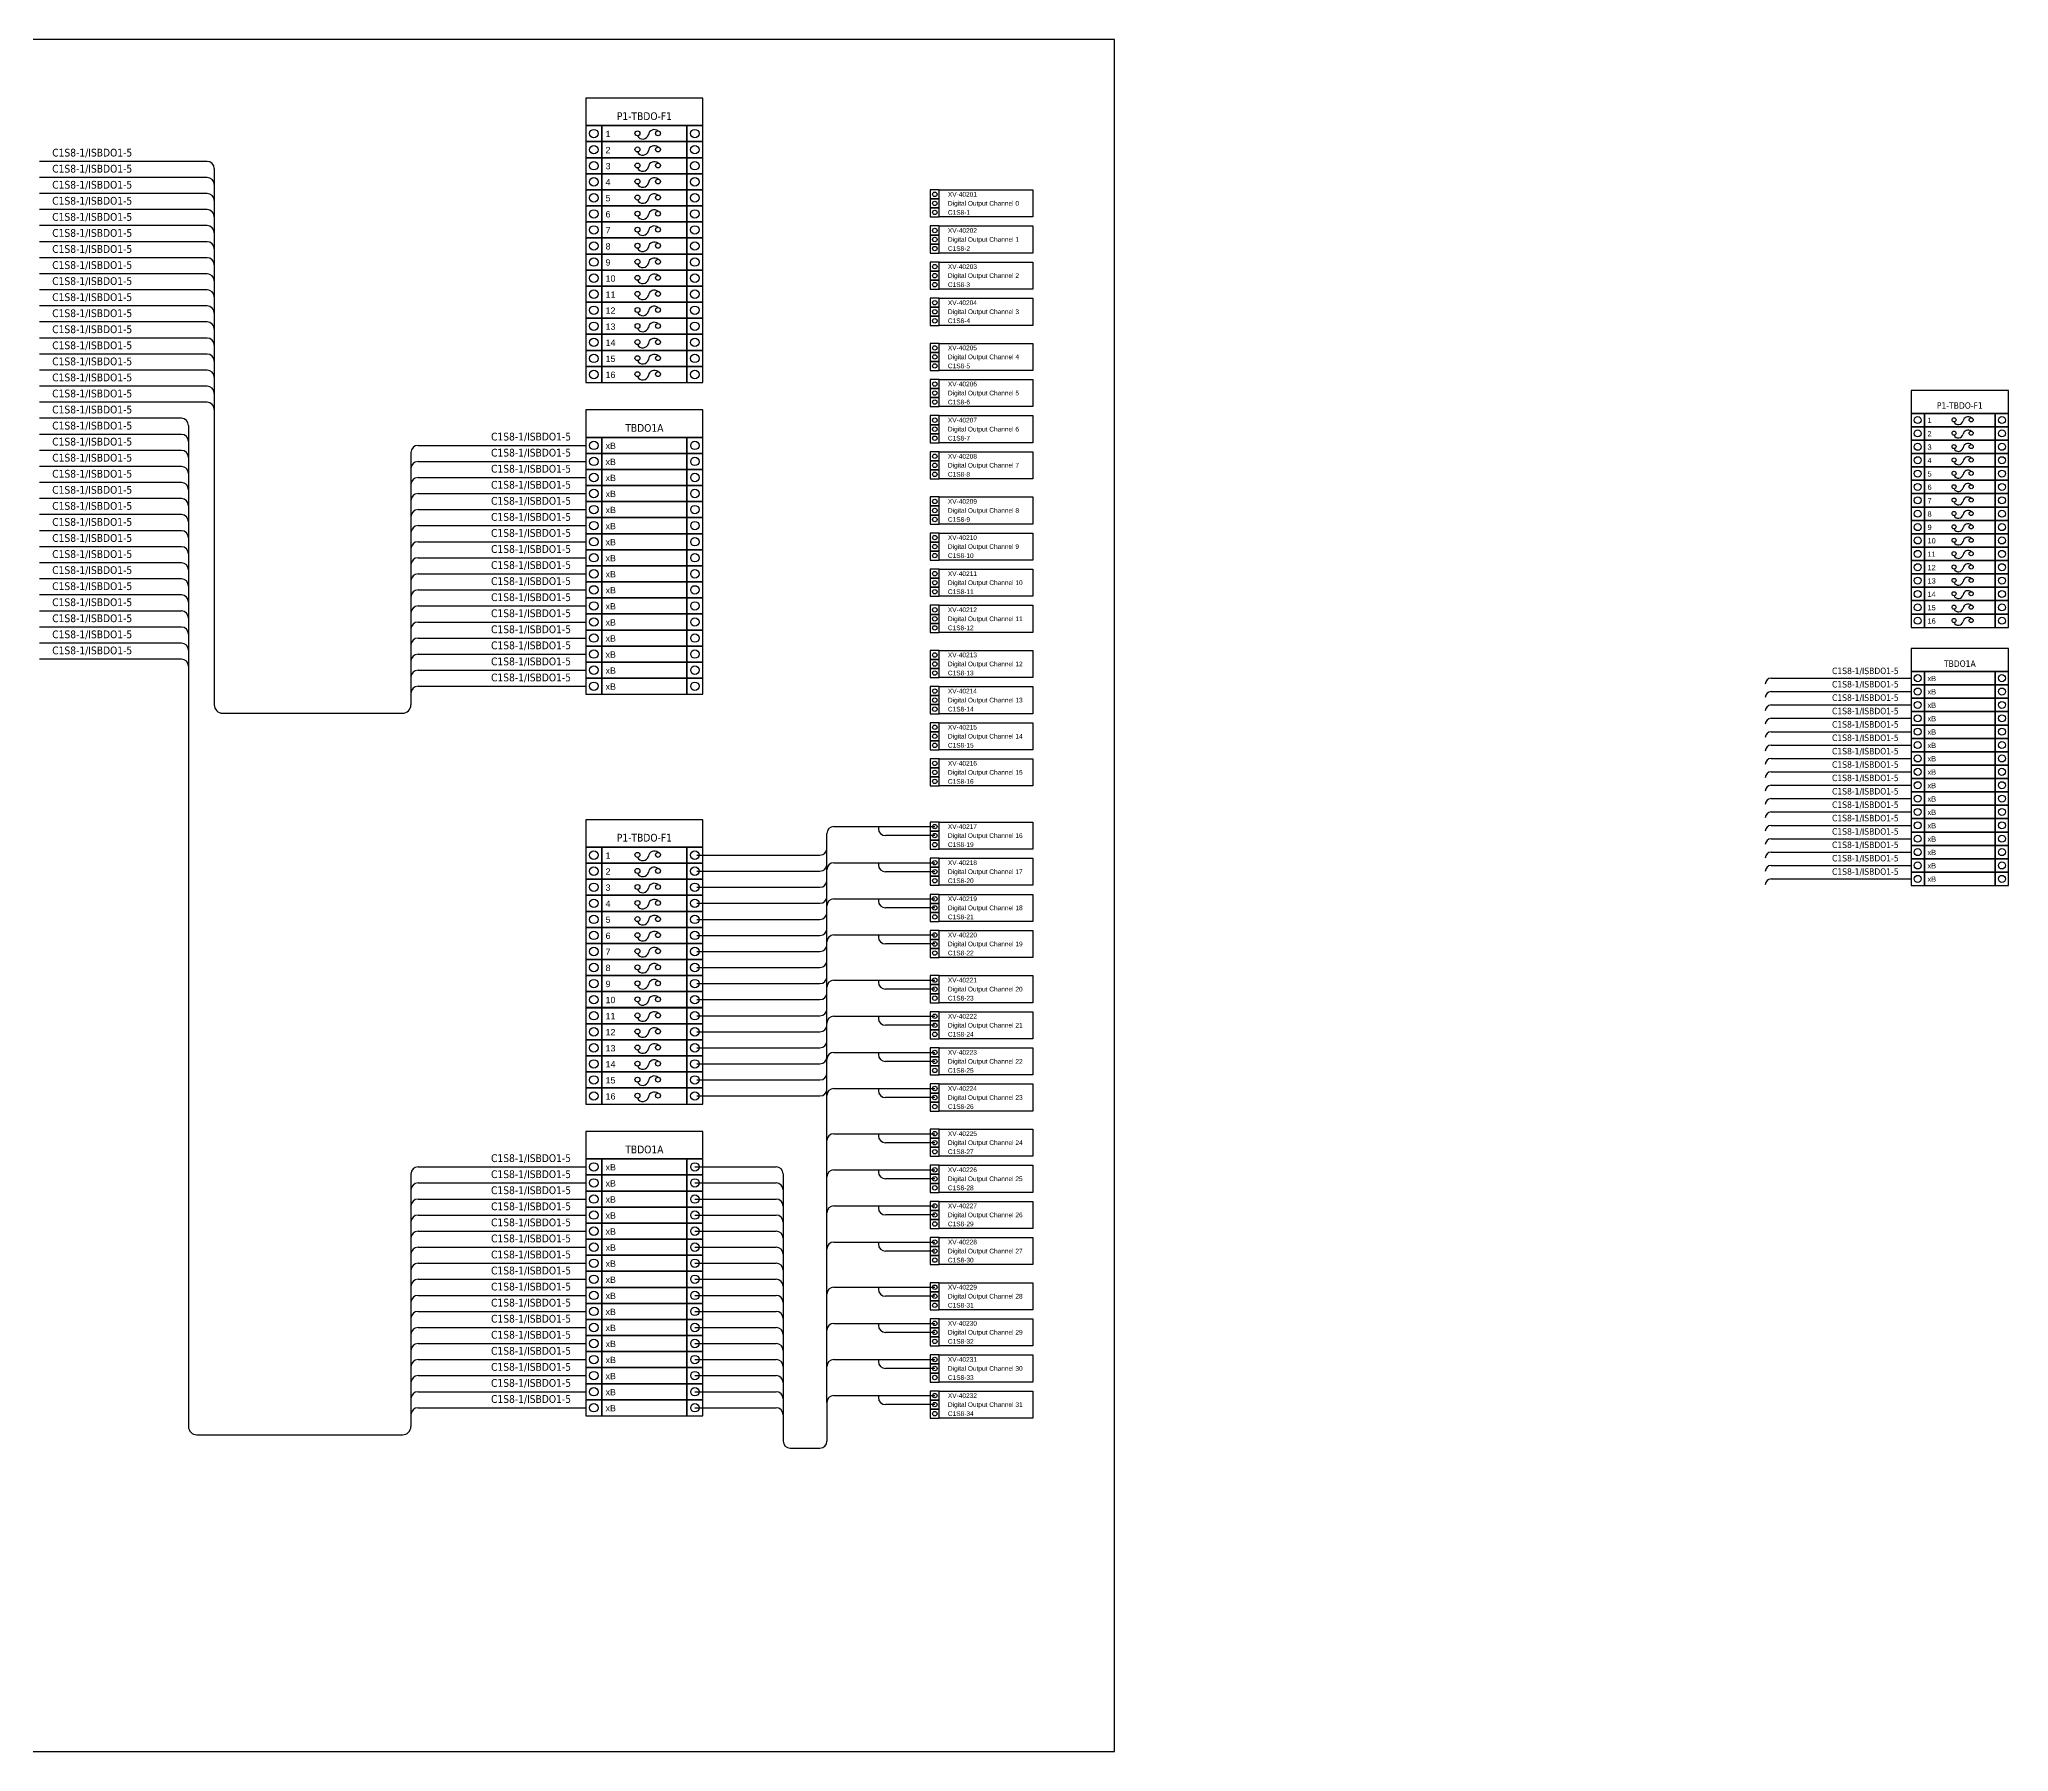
# Model space of a CAD drawing. Header units: millimetres. Extents: x 0 to 134764, y 0 to 68687.
# Drawn here: x 55766 to 134764, y 0 to 68687 of the extents above; entities that cross this region are included whole.
import ezdxf
from ezdxf.enums import TextEntityAlignment as Align

# ---------------------------------------------------------------- set-up
doc = ezdxf.new("R2010")
doc.units = ezdxf.units.MM
doc.layers.add('IE-WIRE', color=7, linetype='Continuous', lineweight=25)
doc.layers.add('power', color=7, linetype='Continuous', lineweight=25)
doc.styles.get("Standard").update_dxf_attribs({"font": 'arial.ttf'})
doc.styles.add('Tahoma', font='')
doc.styles.get('Tahoma').set_extended_font_data('Tahoma')

# ---------------------------------------------------------------- blocks, each defined once
blk = doc.blocks.new('xTermFuse')
at = {"color": 1, "ltscale": 25.4}
for points in [[(75215, 32869), (75752, 32869), (75752, 33406), (75215, 33406)], [(75752, 32869), (78593, 32869), (78593, 33406), (75752, 33406)], [(78593, 32869), (79130, 32869), (79130, 33406), (78593, 33406)]]:
    blk.add_lwpolyline(points, close=True, dxfattribs=at)
for centre in [(75483, 33137), (78861, 33137)]:
    blk.add_circle(centre, 141, dxfattribs=at)
at = {"layer": 'power', "color": 1, "ltscale": 25.4}
for centre in [(76941, 33146), (76941, 33146), (77629, 33146), (77629, 33146)]:
    blk.add_circle(centre, 82.2, dxfattribs=at)
for centre, radius, start, end in [((77117, 33150), 196, 206.16337, 346.03827), ((77504, 33072), 199, 51.13092, 171.32538), ((77504, 33072), 199, 51.13092, 171.32538)]:
    blk.add_arc(centre, radius, start, end, dxfattribs=at)
blk.add_attdef('TERMINAL_A', (75876, 33019), '', height=212)
blk = doc.blocks.new('xTermSingleLayer')
at = {"color": 7, "ltscale": 25.4}
for points in [[(0, -537), (537, -537), (537, 0), (0, 0)], [(537, -537), (3378, -537), (3378, 0), (537, 0)], [(3378, -537), (3915, -537), (3915, 0), (3378, 0)]]:
    blk.add_lwpolyline(points, close=True, dxfattribs=at)
for centre in [(268, -268), (3647, -268)]:
    blk.add_circle(centre, 141, dxfattribs=at)
blk.add_attdef('TERMINAL_B', (661, -387), '', height=212)
blk = doc.blocks.new('xDO_3_Term')
for points in [[(483, 1449), (0, 1449), (0, 966), (483, 966)], [(483, 1449), (5482, 1449), (5482, 0), (483, 0)], [(483, 966), (0, 966), (0, 483), (483, 483)], [(483, 483), (0, 483), (0, 0), (483, 0)]]:
    blk.add_lwpolyline(points, close=True)
for centre in [(242, 1208), (242, 725), (242, 242)]:
    blk.add_circle(centre, 118)
for tag, p in [('TAG', (943, 1085)), ('Description', (943, 602)), ('PLC_POINT', (943, 118))]:
    blk.add_attdef(tag, p, '', height=250)

msp = doc.modelspace()

# ---------------------------------------------------------------- linework, layer by layer
for p, q in [((87360, 14002), (87360, 36828)), ((87640, 37108), (91686, 37108)), ((87640, 35658), (91686, 35658)), ((87640, 34209), (91686, 34209)), ((87640, 32760), (91686, 32760)), ((87640, 30948), (91686, 30948)), ((87640, 29499), (91686, 29499)), ((87640, 28050), (91686, 28050)), ((87640, 26601), (91686, 26601)), ((87640, 24789), (91686, 24789)), ((82063, 23455), (85324, 23455)), ((85604, 23175), (85604, 12453)), ((87640, 23340), (91686, 23340)), ((82063, 22811), (85324, 22811)), ((82063, 22167), (85324, 22167)), ((82063, 21523), (85324, 21523)), ((87640, 21890), (91686, 21890)), ((82063, 20879), (85324, 20879)), ((82063, 20235), (85324, 20235)), ((87640, 20441), (91686, 20441)), ((82063, 19591), (85324, 19591)), ((82063, 18946), (85324, 18946)), ((82063, 18302), (85324, 18302)), ((87640, 18630), (91686, 18630)), ((82063, 17658), (85324, 17658)), ((82063, 17014), (85324, 17014)), ((87640, 17180), (91686, 17180)), ((82063, 16370), (85324, 16370)), ((82063, 15726), (85324, 15726)), ((82063, 15082), (85324, 15082)), ((87640, 15731), (91686, 15731)), ((82063, 14438), (85324, 14438)), ((87640, 14282), (91686, 14282)), ((82063, 13794), (85324, 13794)), ((87360, 14002), (87360, 12453)), ((85884, 12173), (87080, 12173))]:
    msp.add_line(p, q)
at = {"color": 1}
for p, q in [((89425, 37108), (89425, 37025)), ((91686, 36745), (89705, 36745)), ((82147, 35962), (87080, 35962)), ((89425, 35658), (89425, 35576)), ((82147, 35318), (87080, 35318)), ((91686, 35296), (89705, 35296)), ((82147, 34674), (87080, 34674)), ((82147, 34030), (87080, 34030)), ((89425, 34209), (89425, 34127)), ((82147, 33386), (87080, 33386)), ((91686, 33847), (89705, 33847)), ((82147, 32742), (87080, 32742)), ((89425, 32760), (89425, 32678)), ((91686, 32398), (89705, 32398)), ((82147, 32098), (87080, 32098)), ((82147, 31454), (87080, 31454)), ((82147, 30810), (87080, 30810)), ((89425, 30948), (89425, 30866)), ((82147, 30165), (87080, 30165)), ((91686, 30586), (89705, 30586)), ((82147, 29521), (87080, 29521)), ((89425, 29499), (89425, 29417)), ((82147, 28877), (87080, 28877)), ((91686, 29137), (89705, 29137)), ((82147, 28233), (87080, 28233)), ((89425, 28050), (89425, 27967)), ((91686, 27687), (89705, 27687)), ((82147, 27589), (87080, 27589)), ((82147, 26945), (87080, 26945)), ((82147, 26301), (87080, 26301)), ((89425, 26601), (89425, 26518)), ((91686, 26238), (89705, 26238)), ((89425, 24789), (89425, 24707)), ((91686, 24427), (89705, 24427)), ((89425, 23340), (89425, 23257)), ((91686, 22977), (89705, 22977)), ((89425, 21890), (89425, 21808)), ((91686, 21528), (89705, 21528)), ((89425, 20441), (89425, 20359)), ((91686, 20079), (89705, 20079)), ((89425, 18630), (89425, 18547)), ((91686, 18267), (89705, 18267)), ((89425, 17180), (89425, 17098)), ((91686, 16818), (89705, 16818)), ((89425, 15731), (89425, 15649)), ((91686, 15369), (89705, 15369)), ((89425, 14282), (89425, 14199)), ((91686, 13919), (89705, 13919))]:
    msp.add_line(p, q, dxfattribs=at)
msp.add_lwpolyline([(0, 0), (98890, 0), (98890, 68687), (0, 68687)], close=True)
at = {"color": 4, "ltscale": 25.4}
for points in [[(77687, 65229), (82385, 65229), (82385, 66330), (77687, 66330)], [(130849, 53685), (134764, 53685), (134764, 54602), (130849, 54602)], [(77687, 52722), (82385, 52722), (82385, 53823), (77687, 53823)], [(130849, 43330), (134764, 43330), (134764, 44247), (130849, 44247)], [(77687, 36285), (82385, 36285), (82385, 37385), (77687, 37385)], [(77687, 23777), (82385, 23777), (82385, 24878), (77687, 24878)]]:
    msp.add_lwpolyline(points, close=True, dxfattribs=at)
for centre, start, end in [((87640, 36828), 90, 180), ((87640, 35378), 90, 180), ((87640, 33929), 90, 180), ((87640, 32480), 90, 180), ((87640, 30668), 90, 180), ((87640, 29219), 90, 180), ((87640, 27770), 90, 180), ((87640, 26321), 90, 180), ((87640, 24509), 90, 180), ((85324, 23175), 0, 90), ((87640, 23060), 90, 180), ((85324, 22531), 0, 90), ((85324, 21887), 0, 90), ((85324, 21243), 0, 90), ((87640, 21610), 90, 180), ((85324, 20599), 0, 90), ((85324, 19955), 0, 90), ((87640, 20161), 90, 180), ((85324, 19311), 0, 90), ((85324, 18666), 0, 90), ((85324, 18022), 0, 90), ((87640, 18350), 90, 180), ((85324, 17378), 0, 90), ((85324, 16734), 0, 90), ((87640, 16900), 90, 180), ((85324, 16090), 0, 90), ((85324, 15446), 0, 90), ((85324, 14802), 0, 90), ((87640, 15451), 90, 180), ((85324, 14158), 0, 90), ((87640, 14002), 90, 180), ((85324, 13514), 0, 90), ((85884, 12453), 180, 270), ((87080, 12453), 270, 0)]:
    msp.add_arc(centre, 280, start, end)
at = {"color": 1}
for centre, start, end in [((89705, 37025), 180, 270), ((87080, 36242), 270, 0), ((87080, 35598), 270, 0), ((89705, 35576), 180, 270), ((87080, 34954), 270, 0), ((87080, 34310), 270, 0), ((89705, 34127), 180, 270), ((87080, 33666), 270, 0), ((87080, 33022), 270, 0), ((89705, 32678), 180, 270), ((87080, 32378), 270, 0), ((87080, 31734), 270, 0), ((87080, 31090), 270, 0), ((89705, 30866), 180, 270), ((87080, 30445), 270, 0), ((87080, 29801), 270, 0), ((89705, 29417), 180, 270), ((87080, 29157), 270, 0), ((87080, 28513), 270, 0), ((87080, 27869), 270, 0), ((89705, 27967), 180, 270), ((87080, 27225), 270, 0), ((87080, 26581), 270, 0), ((89705, 26518), 180, 270), ((89705, 24707), 180, 270), ((89705, 23257), 180, 270), ((89705, 21808), 180, 270), ((89705, 20359), 180, 270), ((89705, 18547), 180, 270), ((89705, 17098), 180, 270), ((89705, 15649), 180, 270), ((89705, 14199), 180, 270)]:
    msp.add_arc(centre, 280, start, end, dxfattribs=at)
at = {"layer": 'IE-WIRE', "color": 4, "ltscale": 25.4}
for p, q in [((62497, 63791), (55766, 63791)), ((62782, 63506), (62782, 41991)), ((62497, 63147), (55766, 63147)), ((62497, 62503), (55766, 62503)), ((62497, 61859), (55766, 61859)), ((62497, 61215), (55766, 61215)), ((62497, 60571), (55766, 60571)), ((62497, 59927), (55766, 59927)), ((62497, 59283), (55766, 59283)), ((62497, 58638), (55766, 58638)), ((62497, 57994), (55766, 57994)), ((62497, 57350), (55766, 57350)), ((62497, 56706), (55766, 56706)), ((62497, 56062), (55766, 56062)), ((62497, 55418), (55766, 55418)), ((62497, 54774), (55766, 54774)), ((62497, 54130), (55766, 54130)), ((61462, 53486), (55766, 53486)), ((61748, 53200), (61748, 13046)), ((61462, 52841), (55766, 52841)), ((61462, 52197), (55766, 52197)), ((70957, 52400), (77687, 52400)), ((70957, 52400), (77687, 52400)), ((61462, 51553), (55766, 51553)), ((70671, 52115), (70671, 41991)), ((70957, 51756), (77687, 51756)), ((70957, 51756), (77687, 51756)), ((61462, 50909), (55766, 50909)), ((70957, 51112), (77687, 51112)), ((70957, 51112), (77687, 51112)), ((61462, 50265), (55766, 50265)), ((70957, 50468), (77687, 50468)), ((70957, 50468), (77687, 50468)), ((70957, 49824), (77687, 49824)), ((70957, 49824), (77687, 49824)), ((61462, 49621), (55766, 49621)), ((70957, 49180), (77687, 49180)), ((70957, 49180), (77687, 49180)), ((61462, 48977), (55766, 48977)), ((61462, 48333), (55766, 48333)), ((70957, 48535), (77687, 48535)), ((70957, 48535), (77687, 48535)), ((61462, 47688), (55766, 47688)), ((70957, 47891), (77687, 47891)), ((70957, 47891), (77687, 47891)), ((61462, 47044), (55766, 47044)), ((70957, 47247), (77687, 47247)), ((70957, 47247), (77687, 47247)), ((61462, 46400), (55766, 46400)), ((70957, 46603), (77687, 46603)), ((70957, 46603), (77687, 46603)), ((70957, 45959), (77687, 45959)), ((70957, 45959), (77687, 45959)), ((61462, 45756), (55766, 45756)), ((61462, 45112), (55766, 45112)), ((70957, 45315), (77687, 45315)), ((70957, 45315), (77687, 45315)), ((61462, 44468), (55766, 44468)), ((70957, 44671), (77687, 44671)), ((70957, 44671), (77687, 44671)), ((61462, 43824), (55766, 43824)), ((70957, 44027), (77687, 44027)), ((70957, 44027), (77687, 44027)), ((70957, 43382), (77687, 43382)), ((70957, 43382), (77687, 43382)), ((70957, 42738), (77687, 42738)), ((70957, 42738), (77687, 42738)), ((125240, 43062), (130849, 43062)), ((125240, 43062), (130849, 43062)), ((125240, 42525), (130849, 42525)), ((125240, 42525), (130849, 42525)), ((125240, 41988), (130849, 41988)), ((125240, 41988), (130849, 41988)), ((125240, 41452), (130849, 41452)), ((125240, 41452), (130849, 41452)), ((125240, 40915), (130849, 40915)), ((125240, 40915), (130849, 40915)), ((125240, 40378), (130849, 40378)), ((125240, 40378), (130849, 40378)), ((125240, 39841), (130849, 39841)), ((125240, 39841), (130849, 39841)), ((125240, 39305), (130849, 39305)), ((125240, 39305), (130849, 39305)), ((125240, 38768), (130849, 38768)), ((125240, 38768), (130849, 38768)), ((125240, 38231), (130849, 38231)), ((125240, 38231), (130849, 38231)), ((125240, 37694), (130849, 37694)), ((125240, 37694), (130849, 37694)), ((125240, 37157), (130849, 37157)), ((125240, 37157), (130849, 37157)), ((125240, 36621), (130849, 36621)), ((125240, 36621), (130849, 36621)), ((125240, 36084), (130849, 36084)), ((125240, 36084), (130849, 36084)), ((125240, 35547), (130849, 35547)), ((125240, 35547), (130849, 35547)), ((125240, 35010), (130849, 35010)), ((125240, 35010), (130849, 35010)), ((70671, 23170), (70671, 13046)), ((70957, 23455), (77687, 23455)), ((70957, 23455), (77687, 23455)), ((70957, 22811), (77687, 22811)), ((70957, 22811), (77687, 22811)), ((70957, 22167), (77687, 22167)), ((70957, 22167), (77687, 22167)), ((70957, 21523), (77687, 21523)), ((70957, 21523), (77687, 21523)), ((70957, 20879), (77687, 20879)), ((70957, 20879), (77687, 20879)), ((70957, 20235), (77687, 20235)), ((70957, 20235), (77687, 20235)), ((70957, 19591), (77687, 19591)), ((70957, 19591), (77687, 19591)), ((70957, 18946), (77687, 18946)), ((70957, 18946), (77687, 18946)), ((70957, 18302), (77687, 18302)), ((70957, 18302), (77687, 18302)), ((70957, 17658), (77687, 17658)), ((70957, 17658), (77687, 17658)), ((70957, 17014), (77687, 17014)), ((70957, 17014), (77687, 17014)), ((70957, 16370), (77687, 16370)), ((70957, 16370), (77687, 16370)), ((70957, 15726), (77687, 15726)), ((70957, 15726), (77687, 15726)), ((70957, 15082), (77687, 15082)), ((70957, 15082), (77687, 15082)), ((70957, 14438), (77687, 14438)), ((70957, 14438), (77687, 14438)), ((70957, 13794), (77687, 13794)), ((70957, 13794), (77687, 13794))]:
    msp.add_line(p, q, dxfattribs=at)
at = {"layer": 'IE-WIRE', "color": 4}
for p, q in [((63118, 41655), (70335, 41655)), ((62084, 12710), (70335, 12710))]:
    msp.add_line(p, q, dxfattribs=at)
at = {"layer": 'IE-WIRE', "color": 4, "ltscale": 25.4}
for centre, radius, start, end in [((62497, 63506), 286, 0, 90), ((62497, 62862), 286, 0, 90), ((62497, 62218), 286, 0, 90), ((62497, 61573), 286, 0, 90), ((62497, 60929), 286, 0, 90), ((62497, 60285), 286, 0, 90), ((62497, 59641), 286, 0, 90), ((62497, 58997), 286, 0, 90), ((62497, 58353), 286, 0, 90), ((62497, 57709), 286, 0, 90), ((62497, 57065), 286, 0, 90), ((62497, 56421), 286, 0, 90), ((62497, 55776), 286, 0, 90), ((62497, 55132), 286, 0, 90), ((62497, 54488), 286, 0, 90), ((62497, 53844), 286, 0, 90), ((61462, 53200), 286, 0, 90), ((61462, 52556), 286, 0, 90), ((61462, 51912), 286, 0, 90), ((70957, 52115), 286, 90, 180), ((61462, 51268), 286, 0, 90), ((70957, 51470), 286, 90, 180), ((61462, 50623), 286, 0, 90), ((70957, 50826), 286, 90, 180), ((61462, 49979), 286, 0, 90), ((70957, 50182), 286, 90, 180), ((70957, 49538), 286, 90, 180), ((61462, 49335), 286, 0, 90), ((70957, 48894), 286, 90, 180), ((61462, 48691), 286, 0, 90), ((61462, 48047), 286, 0, 90), ((70957, 48250), 286, 90, 180), ((61462, 47403), 286, 0, 90), ((70957, 47606), 286, 90, 180), ((61462, 46759), 286, 0, 90), ((70957, 46962), 286, 90, 180), ((61462, 46115), 286, 0, 90), ((70957, 46317), 286, 90, 180), ((70957, 45673), 286, 90, 180), ((61462, 45471), 286, 0, 90), ((61462, 44826), 286, 0, 90), ((70957, 45029), 286, 90, 180), ((61462, 44182), 286, 0, 90), ((70957, 44385), 286, 90, 180), ((61462, 43538), 286, 0, 90), ((70957, 43741), 286, 90, 180), ((70957, 43097), 286, 90, 180), ((70957, 42453), 286, 90, 180), ((125240, 42824), 238, 90, 180), ((70335, 41991), 336, 270, 0), ((125240, 42287), 238, 90, 180), ((125240, 41750), 238, 90, 180), ((125240, 41214), 238, 90, 180), ((125240, 40677), 238, 90, 180), ((125240, 40140), 238, 90, 180), ((125240, 39603), 238, 90, 180), ((125240, 39067), 238, 90, 180), ((125240, 38530), 238, 90, 180), ((125240, 37993), 238, 90, 180), ((125240, 37456), 238, 90, 180), ((125240, 36919), 238, 90, 180), ((125240, 36383), 238, 90, 180), ((125240, 35846), 238, 90, 180), ((125240, 35309), 238, 90, 180), ((125240, 34772), 238, 90, 180), ((70957, 23170), 286, 90, 180), ((70957, 22526), 286, 90, 180), ((70957, 21881), 286, 90, 180), ((70957, 21237), 286, 90, 180), ((70957, 20593), 286, 90, 180), ((70957, 19949), 286, 90, 180), ((70957, 19305), 286, 90, 180), ((70957, 18661), 286, 90, 180), ((70957, 18017), 286, 90, 180), ((70957, 17373), 286, 90, 180), ((70957, 16729), 286, 90, 180), ((70957, 16084), 286, 90, 180), ((70957, 15440), 286, 90, 180), ((70957, 14796), 286, 90, 180), ((70957, 14152), 286, 90, 180), ((70957, 13508), 286, 90, 180), ((62084, 13046), 336, 180, 270), ((70335, 13046), 336, 270, 0)]:
    msp.add_arc(centre, radius, start, end, dxfattribs=at)
at = {"layer": 'IE-WIRE', "color": 4}
msp.add_arc((63118, 41991), 336, 180, 270, dxfattribs=at)

# ---------------------------------------------------------------- block references
for name, p, xscale, yscale, zscale, values in [('xTermFuse', (-12571, 25142), 1.2, 1.2, 1.2, {'TERMINAL_A': '1'}), ('xTermFuse', (-12571, 24498), 1.2, 1.2, 1.2, {'TERMINAL_A': '2'}), ('xTermFuse', (-12571, 23854), 1.2, 1.2, 1.2, {'TERMINAL_A': '3'}), ('xTermFuse', (-12571, 23210), 1.2, 1.2, 1.2, {'TERMINAL_A': '4'}), ('xTermFuse', (-12571, 22566), 1.2, 1.2, 1.2, {'TERMINAL_A': '5'}), ('xDO_3_Term', (91505, 61564), 0.75, 0.75, 0.75, {'TAG': 'XV-40201', 'Description': 'Digital Output Channel 0', 'PLC_POINT': 'C1S8-1'}), ('xTermFuse', (-12571, 21922), 1.2, 1.2, 1.2, {'TERMINAL_A': '6'}), ('xTermFuse', (-12571, 21278), 1.2, 1.2, 1.2, {'TERMINAL_A': '7'}), ('xDO_3_Term', (91505, 60115), 0.75, 0.75, 0.75, {'TAG': 'XV-40202', 'Description': 'Digital Output Channel 1', 'PLC_POINT': 'C1S8-2'}), ('xTermFuse', (-12571, 20634), 1.2, 1.2, 1.2, {'TERMINAL_A': '8'}), ('xTermFuse', (-12571, 19990), 1.2, 1.2, 1.2, {'TERMINAL_A': '9'}), ('xTermFuse', (-12571, 19345), 1.2, 1.2, 1.2, {'TERMINAL_A': '10'}), ('xDO_3_Term', (91505, 58666), 0.75, 0.75, 0.75, {'TAG': 'XV-40203', 'Description': 'Digital Output Channel 2', 'PLC_POINT': 'C1S8-3'}), ('xTermFuse', (-12571, 18701), 1.2, 1.2, 1.2, {'TERMINAL_A': '11'}), ('xTermFuse', (-12571, 18057), 1.2, 1.2, 1.2, {'TERMINAL_A': '12'}), ('xDO_3_Term', (91505, 57216), 0.75, 0.75, 0.75, {'TAG': 'XV-40204', 'Description': 'Digital Output Channel 3', 'PLC_POINT': 'C1S8-4'}), ('xTermFuse', (-12571, 17413), 1.2, 1.2, 1.2, {'TERMINAL_A': '13'}), ('xTermFuse', (-12571, 16769), 1.2, 1.2, 1.2, {'TERMINAL_A': '14'}), ('xTermFuse', (-12571, 16125), 1.2, 1.2, 1.2, {'TERMINAL_A': '15'}), ('xDO_3_Term', (91505, 55405), 0.75, 0.75, 0.75, {'TAG': 'XV-40205', 'Description': 'Digital Output Channel 4', 'PLC_POINT': 'C1S8-5'}), ('xTermFuse', (-12571, 15481), 1.2, 1.2, 1.2, {'TERMINAL_A': '16'}), ('xDO_3_Term', (91505, 53955), 0.75, 0.75, 0.75, {'TAG': 'XV-40206', 'Description': 'Digital Output Channel 5', 'PLC_POINT': 'C1S8-6'}), ('xDO_3_Term', (91505, 52506), 0.75, 0.75, 0.75, {'TAG': 'XV-40207', 'Description': 'Digital Output Channel 6', 'PLC_POINT': 'C1S8-7'}), ('xTermSingleLayer', (77687, 52722), 1.2, 1.2, 1.2, {'TERMINAL_B': 'xB'}), ('xDO_3_Term', (91505, 51057), 0.75, 0.75, 0.75, {'TAG': 'XV-40208', 'Description': 'Digital Output Channel 7', 'PLC_POINT': 'C1S8-8'}), ('xTermSingleLayer', (77687, 52078), 1.2, 1.2, 1.2, {'TERMINAL_B': 'xB'}), ('xTermSingleLayer', (77687, 51434), 1.2, 1.2, 1.2, {'TERMINAL_B': 'xB'}), ('xTermSingleLayer', (77687, 50790), 1.2, 1.2, 1.2, {'TERMINAL_B': 'xB'}), ('xTermSingleLayer', (77687, 50146), 1.2, 1.2, 1.2, {'TERMINAL_B': 'xB'}), ('xDO_3_Term', (91505, 49245), 0.75, 0.75, 0.75, {'TAG': 'XV-40209', 'Description': 'Digital Output Channel 8', 'PLC_POINT': 'C1S8-9'}), ('xTermSingleLayer', (77687, 49502), 1.2, 1.2, 1.2, {'TERMINAL_B': 'xB'}), ('xTermSingleLayer', (77687, 48857), 1.2, 1.2, 1.2, {'TERMINAL_B': 'xB'}), ('xTermSingleLayer', (77687, 48213), 1.2, 1.2, 1.2, {'TERMINAL_B': 'xB'}), ('xDO_3_Term', (91505, 47796), 0.75, 0.75, 0.75, {'TAG': 'XV-40210', 'Description': 'Digital Output Channel 9', 'PLC_POINT': 'C1S8-10'}), ('xTermSingleLayer', (77687, 47569), 1.2, 1.2, 1.2, {'TERMINAL_B': 'xB'}), ('xDO_3_Term', (91505, 46347), 0.75, 0.75, 0.75, {'TAG': 'XV-40211', 'Description': 'Digital Output Channel 10', 'PLC_POINT': 'C1S8-11'}), ('xTermSingleLayer', (77687, 46925), 1.2, 1.2, 1.2, {'TERMINAL_B': 'xB'}), ('xTermSingleLayer', (77687, 46281), 1.2, 1.2, 1.2, {'TERMINAL_B': 'xB'}), ('xDO_3_Term', (91505, 44898), 0.75, 0.75, 0.75, {'TAG': 'XV-40212', 'Description': 'Digital Output Channel 11', 'PLC_POINT': 'C1S8-12'}), ('xTermSingleLayer', (77687, 45637), 1.2, 1.2, 1.2, {'TERMINAL_B': 'xB'}), ('xTermSingleLayer', (77687, 44993), 1.2, 1.2, 1.2, {'TERMINAL_B': 'xB'}), ('xTermSingleLayer', (77687, 44349), 1.2, 1.2, 1.2, {'TERMINAL_B': 'xB'}), ('xTermSingleLayer', (77687, 43705), 1.2, 1.2, 1.2, {'TERMINAL_B': 'xB'}), ('xDO_3_Term', (91505, 43086), 0.75, 0.75, 0.75, {'TAG': 'XV-40213', 'Description': 'Digital Output Channel 12', 'PLC_POINT': 'C1S8-13'}), ('xTermSingleLayer', (77687, 43060), 1.2, 1.2, 1.2, {'TERMINAL_B': 'xB'}), ('xDO_3_Term', (91505, 41637), 0.75, 0.75, 0.75, {'TAG': 'XV-40214', 'Description': 'Digital Output Channel 13', 'PLC_POINT': 'C1S8-14'}), ('xDO_3_Term', (91505, 40187), 0.75, 0.75, 0.75, {'TAG': 'XV-40215', 'Description': 'Digital Output Channel 14', 'PLC_POINT': 'C1S8-15'}), ('xDO_3_Term', (91505, 38738), 0.75, 0.75, 0.75, {'TAG': 'XV-40216', 'Description': 'Digital Output Channel 15', 'PLC_POINT': 'C1S8-16'}), ('xDO_3_Term', (91505, 36202), 0.75, 0.75, 0.75, {'TAG': 'XV-40217', 'Description': 'Digital Output Channel 16', 'PLC_POINT': 'C1S8-19'}), ('xTermFuse', (-12571, -3802), 1.2, 1.2, 1.2, {'TERMINAL_A': '1'}), ('xTermFuse', (-12571, -4446), 1.2, 1.2, 1.2, {'TERMINAL_A': '2'}), ('xDO_3_Term', (91505, 34753), 0.75, 0.75, 0.75, {'TAG': 'XV-40218', 'Description': 'Digital Output Channel 17', 'PLC_POINT': 'C1S8-20'}), ('xTermFuse', (-12571, -5091), 1.2, 1.2, 1.2, {'TERMINAL_A': '3'}), ('xTermFuse', (-12571, -5735), 1.2, 1.2, 1.2, {'TERMINAL_A': '4'}), ('xDO_3_Term', (91505, 33303), 0.75, 0.75, 0.75, {'TAG': 'XV-40219', 'Description': 'Digital Output Channel 18', 'PLC_POINT': 'C1S8-21'}), ('xTermFuse', (-12571, -6379), 1.2, 1.2, 1.2, {'TERMINAL_A': '5'}), ('xTermFuse', (-12571, -7023), 1.2, 1.2, 1.2, {'TERMINAL_A': '6'}), ('xTermFuse', (-12571, -7667), 1.2, 1.2, 1.2, {'TERMINAL_A': '7'}), ('xDO_3_Term', (91505, 31854), 0.75, 0.75, 0.75, {'TAG': 'XV-40220', 'Description': 'Digital Output Channel 19', 'PLC_POINT': 'C1S8-22'}), ('xTermFuse', (-12571, -8311), 1.2, 1.2, 1.2, {'TERMINAL_A': '8'}), ('xTermFuse', (-12571, -8955), 1.2, 1.2, 1.2, {'TERMINAL_A': '9'}), ('xDO_3_Term', (91505, 30043), 0.75, 0.75, 0.75, {'TAG': 'XV-40221', 'Description': 'Digital Output Channel 20', 'PLC_POINT': 'C1S8-23'}), ('xTermFuse', (-12571, -9599), 1.2, 1.2, 1.2, {'TERMINAL_A': '10'}), ('xTermFuse', (-12571, -10243), 1.2, 1.2, 1.2, {'TERMINAL_A': '11'}), ('xDO_3_Term', (91505, 28593), 0.75, 0.75, 0.75, {'TAG': 'XV-40222', 'Description': 'Digital Output Channel 21', 'PLC_POINT': 'C1S8-24'}), ('xTermFuse', (-12571, -10888), 1.2, 1.2, 1.2, {'TERMINAL_A': '12'}), ('xTermFuse', (-12571, -11532), 1.2, 1.2, 1.2, {'TERMINAL_A': '13'}), ('xTermFuse', (-12571, -12176), 1.2, 1.2, 1.2, {'TERMINAL_A': '14'}), ('xDO_3_Term', (91505, 27144), 0.75, 0.75, 0.75, {'TAG': 'XV-40223', 'Description': 'Digital Output Channel 22', 'PLC_POINT': 'C1S8-25'}), ('xTermFuse', (-12571, -12820), 1.2, 1.2, 1.2, {'TERMINAL_A': '15'}), ('xTermFuse', (-12571, -13464), 1.2, 1.2, 1.2, {'TERMINAL_A': '16'}), ('xDO_3_Term', (91505, 25695), 0.75, 0.75, 0.75, {'TAG': 'XV-40224', 'Description': 'Digital Output Channel 23', 'PLC_POINT': 'C1S8-26'}), ('xDO_3_Term', (91505, 23883), 0.75, 0.75, 0.75, {'TAG': 'XV-40225', 'Description': 'Digital Output Channel 24', 'PLC_POINT': 'C1S8-27'}), ('xTermSingleLayer', (77687, 23777), 1.2, 1.2, 1.2, {'TERMINAL_B': 'xB'}), ('xTermSingleLayer', (77687, 23133), 1.2, 1.2, 1.2, {'TERMINAL_B': 'xB'}), ('xDO_3_Term', (91505, 22434), 0.75, 0.75, 0.75, {'TAG': 'XV-40226', 'Description': 'Digital Output Channel 25', 'PLC_POINT': 'C1S8-28'}), ('xTermSingleLayer', (77687, 22489), 1.2, 1.2, 1.2, {'TERMINAL_B': 'xB'}), ('xTermSingleLayer', (77687, 21845), 1.2, 1.2, 1.2, {'TERMINAL_B': 'xB'}), ('xDO_3_Term', (91505, 20985), 0.75, 0.75, 0.75, {'TAG': 'XV-40227', 'Description': 'Digital Output Channel 26', 'PLC_POINT': 'C1S8-29'}), ('xTermSingleLayer', (77687, 21201), 1.2, 1.2, 1.2, {'TERMINAL_B': 'xB'}), ('xTermSingleLayer', (77687, 20557), 1.2, 1.2, 1.2, {'TERMINAL_B': 'xB'}), ('xDO_3_Term', (91505, 19535), 0.75, 0.75, 0.75, {'TAG': 'XV-40228', 'Description': 'Digital Output Channel 27', 'PLC_POINT': 'C1S8-30'}), ('xTermSingleLayer', (77687, 19913), 1.2, 1.2, 1.2, {'TERMINAL_B': 'xB'}), ('xTermSingleLayer', (77687, 19269), 1.2, 1.2, 1.2, {'TERMINAL_B': 'xB'}), ('xTermSingleLayer', (77687, 18624), 1.2, 1.2, 1.2, {'TERMINAL_B': 'xB'}), ('xDO_3_Term', (91505, 17724), 0.75, 0.75, 0.75, {'TAG': 'XV-40229', 'Description': 'Digital Output Channel 28', 'PLC_POINT': 'C1S8-31'}), ('xTermSingleLayer', (77687, 17980), 1.2, 1.2, 1.2, {'TERMINAL_B': 'xB'}), ('xTermSingleLayer', (77687, 17336), 1.2, 1.2, 1.2, {'TERMINAL_B': 'xB'}), ('xTermSingleLayer', (77687, 16692), 1.2, 1.2, 1.2, {'TERMINAL_B': 'xB'}), ('xDO_3_Term', (91505, 16275), 0.75, 0.75, 0.75, {'TAG': 'XV-40230', 'Description': 'Digital Output Channel 29', 'PLC_POINT': 'C1S8-32'}), ('xTermSingleLayer', (77687, 16048), 1.2, 1.2, 1.2, {'TERMINAL_B': 'xB'}), ('xDO_3_Term', (91505, 14825), 0.75, 0.75, 0.75, {'TAG': 'XV-40231', 'Description': 'Digital Output Channel 30', 'PLC_POINT': 'C1S8-33'}), ('xTermSingleLayer', (77687, 15404), 1.2, 1.2, 1.2, {'TERMINAL_B': 'xB'}), ('xTermSingleLayer', (77687, 14760), 1.2, 1.2, 1.2, {'TERMINAL_B': 'xB'}), ('xDO_3_Term', (91505, 13376), 0.75, 0.75, 0.75, {'TAG': 'XV-40232', 'Description': 'Digital Output Channel 31', 'PLC_POINT': 'C1S8-34'}), ('xTermSingleLayer', (77687, 14116), 1.2, 1.2, 1.2, {'TERMINAL_B': 'xB'})]:
    msp.add_blockref(name, p, dxfattribs=dict(xscale=xscale, yscale=yscale, zscale=zscale)).add_auto_attribs(values)
for name, p, values in [('xTermFuse', (55634, 20279), {'TERMINAL_A': '1'}), ('xTermFuse', (55634, 19743), {'TERMINAL_A': '2'}), ('xTermFuse', (55634, 19206), {'TERMINAL_A': '3'}), ('xTermFuse', (55634, 18669), {'TERMINAL_A': '4'}), ('xTermFuse', (55634, 18132), {'TERMINAL_A': '5'}), ('xTermFuse', (55634, 17596), {'TERMINAL_A': '6'}), ('xTermFuse', (55634, 17059), {'TERMINAL_A': '7'}), ('xTermFuse', (55634, 16522), {'TERMINAL_A': '8'}), ('xTermFuse', (55634, 15985), {'TERMINAL_A': '9'}), ('xTermFuse', (55634, 15449), {'TERMINAL_A': '10'}), ('xTermFuse', (55634, 14912), {'TERMINAL_A': '11'}), ('xTermFuse', (55634, 14375), {'TERMINAL_A': '12'}), ('xTermFuse', (55634, 13838), {'TERMINAL_A': '13'}), ('xTermFuse', (55634, 13302), {'TERMINAL_A': '14'}), ('xTermFuse', (55634, 12765), {'TERMINAL_A': '15'}), ('xTermFuse', (55634, 12228), {'TERMINAL_A': '16'}), ('xTermSingleLayer', (130849, 43330), {'TERMINAL_B': 'xB'}), ('xTermSingleLayer', (130849, 42794), {'TERMINAL_B': 'xB'}), ('xTermSingleLayer', (130849, 42257), {'TERMINAL_B': 'xB'}), ('xTermSingleLayer', (130849, 41720), {'TERMINAL_B': 'xB'}), ('xTermSingleLayer', (130849, 41183), {'TERMINAL_B': 'xB'}), ('xTermSingleLayer', (130849, 40646), {'TERMINAL_B': 'xB'}), ('xTermSingleLayer', (130849, 40110), {'TERMINAL_B': 'xB'}), ('xTermSingleLayer', (130849, 39573), {'TERMINAL_B': 'xB'}), ('xTermSingleLayer', (130849, 39036), {'TERMINAL_B': 'xB'}), ('xTermSingleLayer', (130849, 38499), {'TERMINAL_B': 'xB'}), ('xTermSingleLayer', (130849, 37963), {'TERMINAL_B': 'xB'}), ('xTermSingleLayer', (130849, 37426), {'TERMINAL_B': 'xB'}), ('xTermSingleLayer', (130849, 36889), {'TERMINAL_B': 'xB'}), ('xTermSingleLayer', (130849, 36352), {'TERMINAL_B': 'xB'}), ('xTermSingleLayer', (130849, 35816), {'TERMINAL_B': 'xB'}), ('xTermSingleLayer', (130849, 35279), {'TERMINAL_B': 'xB'})]:
    msp.add_blockref(name, p).add_auto_attribs(values)

# ---------------------------------------------------------------- texts
at = {"color": 4, "style": 'Tahoma'}
for s, height, p in [('P1-TBDO-F1', 310.9, (80036, 65607)), ('P1-TBDO-F1', 259.1, (132806, 54000)), ('TBDO1A', 310.9, (80036, 53100)), ('TBDO1A', 259.1, (132806, 43645)), ('P1-TBDO-F1', 310.9, (80036, 36662)), ('TBDO1A', 310.9, (80036, 24155))]:
    msp.add_text(s, height=height, dxfattribs=at).set_placement(p, align=Align.MIDDLE_CENTER)
for height, p in [(310.9, (56282, 63988)), (310.9, (56282, 63344)), (310.9, (56282, 62700)), (310.9, (56282, 62056)), (310.9, (56282, 61411)), (310.9, (56282, 60767)), (310.9, (56282, 60123)), (310.9, (56282, 59479)), (310.9, (56282, 58835)), (310.9, (56282, 58191)), (310.9, (56282, 57547)), (310.9, (56282, 56903)), (310.9, (56282, 56259)), (310.9, (56282, 55614)), (310.9, (56282, 54970)), (310.9, (56282, 54326)), (310.9, (56282, 53682)), (310.9, (56282, 53038)), (310.9, (56282, 52394)), (310.9, (73885, 52597)), (310.9, (73885, 51953)), (310.9, (56282, 51750)), (310.9, (56282, 51106)), (310.9, (73885, 51308)), (310.9, (56282, 50461)), (310.9, (73885, 50664)), (310.9, (56282, 49817)), (310.9, (73885, 50020)), (310.9, (56282, 49173)), (310.9, (73885, 49376)), (310.9, (73885, 48732)), (310.9, (56282, 48529)), (310.9, (56282, 47885)), (310.9, (73885, 48088)), (310.9, (56282, 47241)), (310.9, (73885, 47444)), (310.9, (56282, 46597)), (310.9, (73885, 46800)), (310.9, (56282, 45953)), (310.9, (73885, 46155)), (310.9, (73885, 45511)), (310.9, (56282, 45309)), (310.9, (73885, 44867)), (310.9, (56282, 44664)), (310.9, (56282, 44020)), (310.9, (73885, 44223)), (310.9, (73885, 43579)), (259.08, (127680, 43226)), (310.9, (73885, 42935)), (259.08, (127680, 42689)), (259.08, (127680, 42152)), (259.08, (127680, 41615)), (259.08, (127680, 41079)), (259.08, (127680, 40542)), (259.08, (127680, 40005)), (259.08, (127680, 39468)), (259.08, (127680, 38932)), (259.08, (127680, 38395)), (259.08, (127680, 37858)), (259.08, (127680, 37321)), (259.08, (127680, 36784)), (259.08, (127680, 36248)), (259.08, (127680, 35711)), (259.08, (127680, 35174)), (310.9, (73885, 23652)), (310.9, (73885, 23008)), (310.9, (73885, 22364)), (310.9, (73885, 21719)), (310.9, (73885, 21075)), (310.9, (73885, 20431)), (310.9, (73885, 19787)), (310.9, (73885, 19143)), (310.9, (73885, 18499)), (310.9, (73885, 17855)), (310.9, (73885, 17211)), (310.9, (73885, 16567)), (310.9, (73885, 15922)), (310.9, (73885, 15278)), (310.9, (73885, 14634)), (310.9, (73885, 13990))]:
    msp.add_text('C1S8-1/ISBDO1-5', height=height, dxfattribs=at).set_placement(p)

doc.saveas('drawing.dxf')
